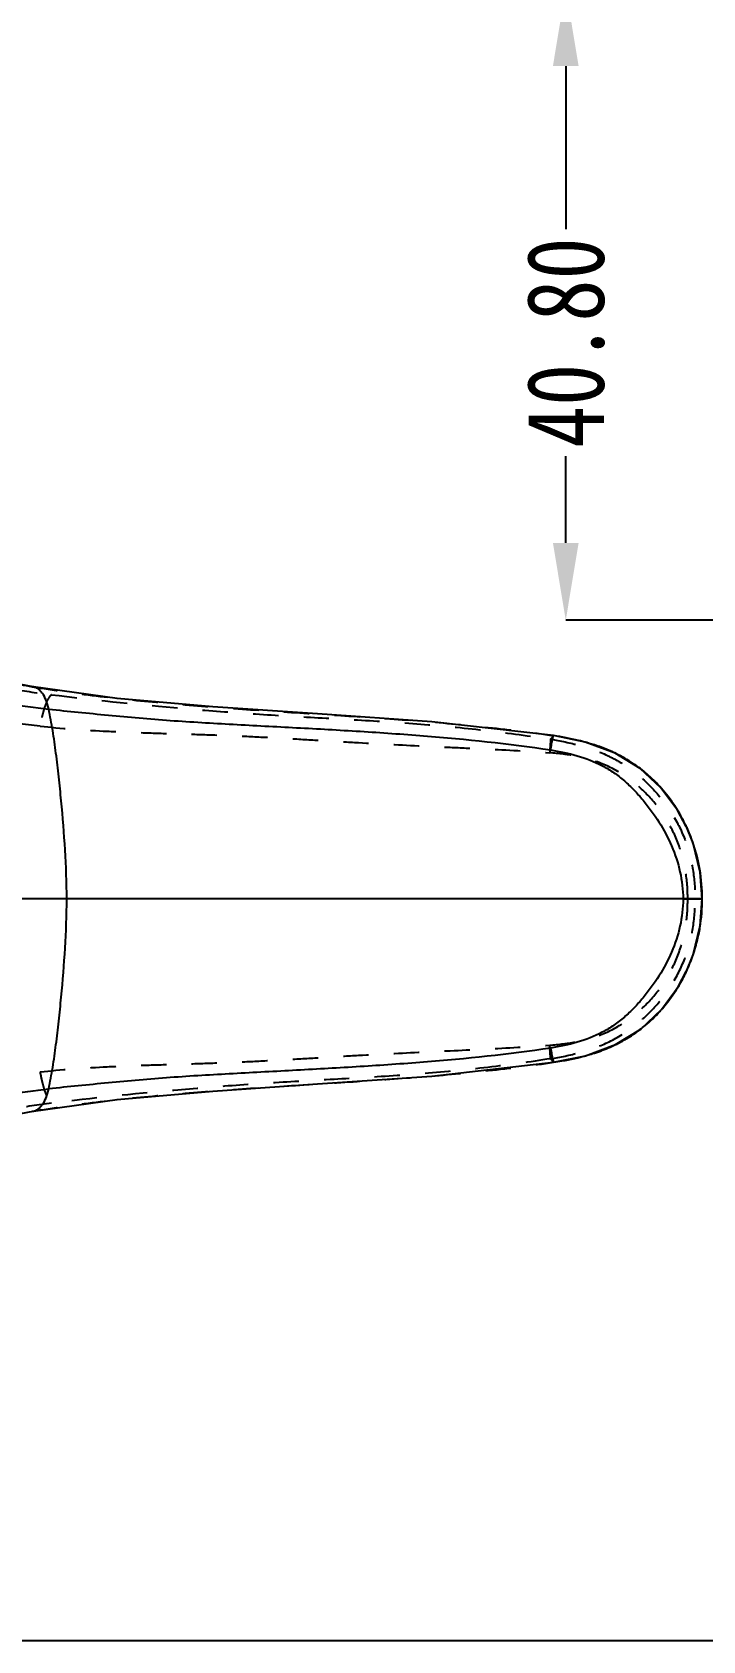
# Model space of a CAD drawing. Header units: millimetres. Extents: x 4 to 4769, y -754 to 1427.
# Drawn here: x 432.6 to 475.9, y 6 to 109.9 of the extents above; entities that cross this region are included whole.
import ezdxf

# ---------------------------------------------------------------- set-up
doc = ezdxf.new("R2010")
doc.units = ezdxf.units.MM
doc.header["$LTSCALE"] = 16.335
doc.header["$PDMODE"] = 3
doc.header["$PDSIZE"] = 0.3125
doc.linetypes.add('HIDDEN', pattern=[0.2, 0.1, -0.1])
doc.layers.get('0').update_dxf_attribs({"linetype": 'CONTINUOUS'})
doc.layers.get('Defpoints').update_dxf_attribs({"linetype": 'CONTINUOUS'})
doc.layers.add('DEFAULT_2', color=8, linetype='HIDDEN')
doc.styles.get("Standard").update_dxf_attribs({"font": 'txt', "width": 0.8})
doc.dimstyles.get("Standard").update_dxf_attribs({"dimtxt": 0.15625, "dimasz": 0.1875, "dimexe": 0.125, "dimexo": 0.0625, "dimtad": 0, "dimtih": 1, "dimtoh": 1, "dimdsep": 46, "dimtxsty": 'Standard', "dimcen": 0.09, "dimadec": 0, "dimazin": 0, "dimtp": 0.01, "dimtm": 0.01, "dimtfac": 1, "dimtofl": 0, "dimtmove": 0, "dimatfit": 3, "dimfxl": 0, "dimtolj": 1, "dimarcsym": 0})

# ---------------------------------------------------------------- blocks, each defined once
blk = doc.blocks.new('*D3')
at = {"color": 4, "lineweight": -2, "transparency": 16777216}
for p, q in [((475.93, 112.75), (467.05, 112.75)), ((467.05, 107.75), (467.05, 97.22)), ((467.05, 76.95), (467.05, 82.55)), ((485.25, 71.95), (467.05, 71.95))]:
    blk.add_line(p, q, dxfattribs=at)
at = {"color": 4, "transparency": 16777216}
for points in [[(466.22, 107.75), (467.88, 107.75), (467.05, 112.75)], [(466.22, 76.95), (467.88, 76.95), (467.05, 71.95)]]:
    blk.add_solid(points, dxfattribs=at)
at = {"layer": 'Defpoints', "color": 0, "transparency": 16777216}
for p in [(475.93, 112.75), (467.05, 71.95), (485.25, 71.95)]:
    blk.add_point(p, dxfattribs=at)
at = {"color": 6, "transparency": 16777216, "insert": (467.05, 89.88), "char_height": 5, "attachment_point": 5, "rotation": 90}
blk.add_mtext('\\A1;40.80', dxfattribs=at)

msp = doc.modelspace()

# ---------------------------------------------------------------- linework, layer by layer
at = {"color": 7, "linetype": 'Continuous'}
for p, q in [((432.692, 67.651), (432.688, 67.651)), ((471.856, 62.374), (470.235, 63.365)), ((473.186, 61.135), (471.856, 62.374)), ((474.263, 59.681), (473.186, 61.135)), ((474.827, 58.637), (474.263, 59.681)), ((474.827, 58.636), (474.81, 58.672)), ((475.268, 57.546), (474.81, 58.672)), ((475.728, 55.669), (475.268, 57.546)), ((475.86, 53.944), (475.728, 55.669)), ((474.629, 53.944), (425.45, 53.944)), ((475.859, 53.944), (474.629, 53.944)), ((475.86, 53.944), (475.859, 53.944)), ((474.813, 49.222), (475.268, 50.343)), ((474.299, 48.267), (474.828, 49.255)), ((474.813, 49.222), (474.829, 49.257)), ((470.261, 44.536), (471.89, 45.541)), ((466.263, 43.393), (468.318, 43.817)), ((468.318, 43.817), (470.261, 44.536)), ((432.688, 40.237), (432.692, 40.238))]:
    msp.add_line(p, q, dxfattribs=at)
msp.add_lwpolyline([(298.448, 286.899), (554.281, 286.899), (554.281, 6.022), (298.448, 6.022)], close=True)
for points in [[(432.688, 67.651), (429.464, 68.263), (426.337, 69.051), (423.624, 69.986), (421.295, 70.985), (419.341, 71.95), (417.742, 72.82), (416.535, 73.527), (415.806, 73.985)], [(466.263, 64.496), (458.413, 65.379), (451.029, 65.895), (444.279, 66.348), (438.104, 66.906), (432.692, 67.651)], [(470.235, 63.365), (468.304, 64.076), (466.263, 64.496)], [(475.268, 50.343), (475.728, 52.22), (475.86, 53.944)], [(471.89, 45.541), (473.223, 46.796), (474.299, 48.267)], [(432.692, 40.238), (438.104, 40.983), (444.279, 41.54), (451.029, 41.994), (458.413, 42.509), (466.263, 43.393)], [(415.806, 33.903), (416.535, 34.362), (417.742, 35.068), (419.341, 35.938), (421.295, 36.904), (423.624, 37.903), (426.337, 38.838), (429.464, 39.626), (432.688, 40.237)]]:
    msp.add_lwpolyline(points, dxfattribs=at)
for centre, radius, start, end in [((466.016, 54.614), 9.714, 63.85159, 64.98186), ((466.203, 54.98), 9.306, 46.66115, 53.36264), ((465.898, 54.658), 9.749, 42.23675, 46.66144), ((465.2, 54.114), 10.636, 31.5905, 32.08649), ((465.131, 54.072), 10.716, 29.92651, 31.58955), ((465.162, 54.089), 10.681, 25.4059, 29.93036), ((465.256, 54.134), 10.577, 20.33228, 25.1916), ((465.028, 54.056), 10.818, 14.11625, 20.2982), ((464.697, 53.969), 11.16, 9.72915, 14.13571), ((464.553, 53.946), 11.306, 359.99022, 9.72053), ((464.563, 53.942), 11.296, 350.68856, 0.01435), ((464.69, 53.921), 11.168, 345.96799, 350.687), ((464.988, 53.844), 10.86, 340.50598, 345.98092), ((465.275, 53.747), 10.556, 334.82629, 340.48344), ((465.155, 53.803), 10.69, 329.42101, 334.61985), ((465.75, 53.367), 9.951, 317.76245, 318.59109), ((465.959, 53.397), 9.849, 292.82024, 296.14017)]:
    msp.add_arc(centre, radius, start, end, dxfattribs=at)
for points, knots in [([(418.392, 71.828), (419.188, 71.26), (420.506, 70.41), (422.446, 69.331), (424.216, 68.484), (426.233, 67.693), (428.092, 67.149), (429.705, 66.798), (431.446, 66.488), (432.78, 66.312), (433.682, 66.212)], [0, 0, 0, 0, 0.1779687, 0.2848109, 0.4036027, 0.5346858, 0.6784916, 0.7553393, 0.834964, 1, 1, 1, 1]), ([(433.682, 66.212), (433.64, 66.408), (433.537, 66.763), (433.334, 67.156), (433.144, 67.391), (432.962, 67.554), (432.799, 67.632), (432.691, 67.651)], [0, 0, 0, 0, 0.32867, 0.6010097, 0.7168351, 0.8205482, 1, 1, 1, 1]), ([(433.682, 66.212), (434.313, 66.14), (435.596, 66.008), (437.542, 65.824), (439.523, 65.634), (441.531, 65.476), (443.555, 65.344), (445.59, 65.227), (447.632, 65.118), (450.361, 64.975), (453.779, 64.785), (459.253, 64.407), (463.355, 63.989), (466.071, 63.572)], [0, 0, 0, 0, 0.0586683, 0.1189895, 0.1803653, 0.2423821, 0.3048702, 0.367605, 0.4305048, 0.4935425, 0.6198989, 0.7464141, 1, 1, 1, 1]), ([(434.843, 53.944), (434.843, 55.002), (434.762, 57.119), (434.547, 59.749), (434.337, 61.828), (434.158, 63.343), (433.951, 64.802), (433.779, 65.752), (433.682, 66.212)], [0, 0, 0, 0, 0.2572778, 0.5148003, 0.6415062, 0.7655433, 0.8856624, 1, 1, 1, 1]), ([(466.071, 63.572), (466.082, 63.64), (466.104, 63.77), (466.137, 63.954), (466.167, 64.115), (466.194, 64.25), (466.217, 64.356), (466.234, 64.424), (466.245, 64.463), (466.252, 64.481), (466.256, 64.491), (466.261, 64.496), (466.263, 64.496)], [0, 0, 0, 0, 0.2178, 0.4172668, 0.5925324, 0.7391675, 0.8535912, 0.9346105, 0.9625365, 0.9823028, 0.9944024, 1, 1, 1, 1]), ([(468.404, 64.047), (468.226, 64.097), (467.521, 64.281), (466.803, 64.414), (466.265, 64.495)], [0, 0, 0, 0, 0.2531254, 1, 1, 1, 1]), ([(466.071, 63.572), (466.65, 63.482), (467.798, 63.252), (469.168, 62.721), (470.157, 62.116), (470.84, 61.584), (471.466, 60.986), (472.237, 60.121), (473.095, 58.94), (473.929, 57.39), (474.477, 55.707), (474.618, 54.532), (474.629, 53.944)], [0, 0, 0, 0, 0.1258167, 0.250549, 0.3124329, 0.3741386, 0.4358648, 0.4978236, 0.6224967, 0.7480396, 0.8739738, 1, 1, 1, 1]), ([(470.124, 63.417), (469.985, 63.482), (469.424, 63.727), (468.844, 63.923), (468.404, 64.047)], [0, 0, 0, 0, 0.2522777, 1, 1, 1, 1]), ([(471.756, 62.447), (471.642, 62.532), (471.176, 62.86), (470.681, 63.145), (470.297, 63.334)], [0, 0, 0, 0, 0.2493012, 1, 1, 1, 1]), ([(474.211, 59.764), (474.131, 59.892), (473.799, 60.398), (473.422, 60.875), (473.116, 61.211)], [0, 0, 0, 0, 0.2495412, 1, 1, 1, 1]), ([(433.682, 41.677), (433.779, 42.137), (433.951, 43.086), (434.158, 44.546), (434.337, 46.061), (434.547, 48.14), (434.762, 50.77), (434.843, 52.886), (434.843, 53.944)], [0, 0, 0, 0, 0.1143376, 0.2344567, 0.3584938, 0.4851997, 0.7427222, 1, 1, 1, 1]), ([(474.629, 53.944), (474.619, 53.357), (474.476, 52.182), (473.929, 50.499), (473.095, 48.948), (472.237, 47.767), (471.466, 46.903), (470.84, 46.305), (470.157, 45.773), (469.167, 45.168), (467.798, 44.637), (466.65, 44.406), (466.071, 44.316)], [0, 0, 0, 0, 0.1260234, 0.2519576, 0.3775028, 0.5021794, 0.5641396, 0.6258672, 0.6875737, 0.7494588, 0.8741908, 1, 1, 1, 1]), ([(473.213, 46.786), (473.321, 46.908), (473.74, 47.407), (474.11, 47.946), (474.358, 48.365)], [0, 0, 0, 0, 0.2508439, 1, 1, 1, 1]), ([(471.84, 45.504), (471.956, 45.593), (472.408, 45.954), (472.826, 46.358), (473.117, 46.678)], [0, 0, 0, 0, 0.2522425, 1, 1, 1, 1]), ([(470.298, 44.555), (470.434, 44.622), (470.97, 44.901), (471.479, 45.23), (471.84, 45.504)], [0, 0, 0, 0, 0.2506747, 1, 1, 1, 1]), ([(466.071, 44.316), (463.355, 43.9), (459.253, 43.482), (453.779, 43.104), (450.361, 42.914), (447.632, 42.77), (445.59, 42.661), (443.555, 42.544), (441.531, 42.413), (439.523, 42.255), (437.542, 42.064), (435.596, 41.88), (434.313, 41.748), (433.682, 41.677)], [0, 0, 0, 0, 0.2535859, 0.3801011, 0.5064575, 0.5694952, 0.632395, 0.6951298, 0.7576179, 0.8196347, 0.8810105, 0.9413317, 1, 1, 1, 1]), ([(466.071, 44.316), (466.082, 44.252), (466.103, 44.127), (466.134, 43.948), (466.164, 43.787), (466.191, 43.651), (466.214, 43.542), (466.232, 43.47), (466.244, 43.429), (466.251, 43.409), (466.256, 43.398), (466.261, 43.392), (466.263, 43.393)], [0, 0, 0, 0, 0.2081332, 0.4022006, 0.5762291, 0.7249109, 0.8434987, 0.9292866, 0.959311, 0.9807556, 0.9939705, 1, 1, 1, 1]), ([(466.265, 43.394), (466.446, 43.421), (467.177, 43.539), (467.902, 43.699), (468.439, 43.852)], [0, 0, 0, 0, 0.2468874, 1, 1, 1, 1]), ([(468.439, 43.852), (468.552, 43.884), (469.005, 44.02), (469.451, 44.181), (469.779, 44.319)], [0, 0, 0, 0, 0.247963, 1, 1, 1, 1]), ([(418.392, 36.06), (419.188, 36.629), (420.506, 37.479), (422.446, 38.558), (424.216, 39.405), (426.233, 40.196), (428.092, 40.74), (429.705, 41.091), (431.446, 41.401), (432.78, 41.576), (433.682, 41.677)], [0, 0, 0, 0, 0.1779685, 0.2848107, 0.4036025, 0.5346856, 0.6784915, 0.7553392, 0.8349639, 1, 1, 1, 1]), ([(432.691, 40.238), (432.799, 40.257), (432.962, 40.335), (433.144, 40.498), (433.334, 40.732), (433.537, 41.126), (433.64, 41.48), (433.682, 41.677)], [0, 0, 0, 0, 0.179452, 0.2831652, 0.3989907, 0.6713304, 1, 1, 1, 1])]:
    msp.add_open_spline(points, degree=3, knots=knots, dxfattribs=at)
at = {"layer": 'DEFAULT_2', "color": 8, "linetype": 'HIDDEN'}
for p, q in [((432.688, 67.651), (432.616, 67.659)), ((466.263, 64.496), (466.265, 64.495)), ((474.629, 53.944), (474.921, 53.944)), ((474.921, 53.944), (475.398, 53.944)), ((475.398, 53.944), (475.86, 53.944)), ((466.263, 43.393), (466.265, 43.394)), ((432.616, 40.23), (432.688, 40.237))]:
    msp.add_line(p, q, dxfattribs=at)
for centre, radius, start, end in [((461.341, 271.906), 206.601, 261.64241, 262.35798), ((397.363, -275.838), 342.824, 84.01262, 84.51678), ((398.792, 369.503), 328.529, 275.47225, 275.99834), ((461.341, -164.017), 206.601, 97.64202, 98.35759)]:
    msp.add_arc(centre, radius, start, end, dxfattribs=at)
for points, knots in [([(413.741, 75.004), (414.881, 74.333), (416.682, 73.292), (419.237, 71.921), (421.45, 70.845), (423.894, 69.816), (426.593, 68.915), (429.532, 68.212), (431.57, 67.835), (432.616, 67.659)], [0, 0, 0, 0, 0.1944427, 0.3057494, 0.426291, 0.5561093, 0.695362, 0.8440289, 1, 1, 1, 1]), ([(432.616, 67.659), (433.985, 67.428), (436.746, 67.036), (440.919, 66.607), (445.125, 66.276), (449.35, 65.995), (453.586, 65.735), (457.823, 65.441), (462.054, 65.055), (464.865, 64.704), (466.265, 64.495)], [0, 0, 0, 0, 0.1231998, 0.2473033, 0.3721966, 0.4975168, 0.6230765, 0.748733, 0.8743901, 1, 1, 1, 1]), ([(433.866, 67.14), (433.827, 67.115), (433.749, 67.04), (433.647, 66.889), (433.546, 66.691), (433.407, 66.343), (433.257, 65.813), (433.165, 65.361), (433.123, 65.116)], [0, 0, 0, 0, 0.064054, 0.146444, 0.247999, 0.3682948, 0.6591756, 1, 1, 1, 1]), ([(433.866, 67.14), (436.492, 66.818), (440.459, 66.402), (445.779, 65.976), (449.817, 65.721), (453.876, 65.504), (457.949, 65.244), (462.022, 64.848), (464.729, 64.48), (466.077, 64.262)], [0, 0, 0, 0, 0.2453745, 0.3697441, 0.4949337, 0.6205545, 0.7467765, 0.8733423, 1, 1, 1, 1]), ([(433.123, 65.116), (434.479, 64.961), (436.527, 64.817), (439.261, 64.7), (441.319, 64.635), (443.38, 64.576), (445.44, 64.502), (447.501, 64.405), (449.56, 64.289), (451.619, 64.162), (454.363, 64.001), (457.107, 63.86), (459.85, 63.732), (462.591, 63.605), (464.645, 63.498), (466.012, 63.39)], [0, 0, 0, 0, 0.1243567, 0.1867906, 0.2493155, 0.3118959, 0.3745056, 0.4371291, 0.4997551, 0.5623754, 0.624983, 0.7501239, 0.8126443, 0.8751321, 1, 1, 1, 1]), ([(466.078, 64.262), (466.121, 64.315), (466.183, 64.393), (466.247, 64.47), (466.265, 64.495)], [0, 0, 0, 0, 0.6898571, 1, 1, 1, 1]), ([(466.077, 64.262), (466.072, 64.225), (466.063, 64.122), (466.048, 63.93), (466.03, 63.676), (466.018, 63.489), (466.012, 63.39)], [0, 0, 0, 0, 0.1278559, 0.3559713, 0.6607767, 1, 1, 1, 1]), ([(466.077, 64.262), (466.706, 64.159), (467.956, 63.909), (469.467, 63.379), (470.591, 62.775), (471.646, 62.058), (472.827, 60.975), (473.982, 59.443), (474.834, 57.719), (475.308, 55.857), (475.398, 54.581), (475.398, 53.944)], [0, 0, 0, 0, 0.1250159, 0.2500136, 0.3125439, 0.3751189, 0.5001152, 0.6251091, 0.7500629, 0.8750011, 1, 1, 1, 1]), ([(474.921, 53.944), (474.922, 54.547), (474.832, 55.754), (474.378, 57.517), (473.571, 59.152), (472.467, 60.599), (471.111, 61.805), (469.535, 62.698), (467.8, 63.2), (466.61, 63.341), (466.012, 63.39)], [0, 0, 0, 0, 0.1252541, 0.2506493, 0.3762623, 0.5018589, 0.6270036, 0.7512647, 0.8752605, 1, 1, 1, 1]), ([(466.012, 44.499), (466.61, 44.548), (467.8, 44.689), (469.535, 45.191), (471.111, 46.084), (472.467, 47.29), (473.571, 48.737), (474.378, 50.371), (474.832, 52.134), (474.922, 53.342), (474.921, 53.944)], [0, 0, 0, 0, 0.1247395, 0.2487353, 0.3729963, 0.498141, 0.6237376, 0.7493506, 0.8747459, 1, 1, 1, 1]), ([(466.077, 43.627), (466.706, 43.729), (467.956, 43.981), (469.768, 44.614), (471.411, 45.615), (472.826, 46.913), (473.982, 48.446), (474.834, 50.169), (475.308, 52.032), (475.399, 53.308), (475.398, 53.944)], [0, 0, 0, 0, 0.1250274, 0.2500329, 0.3749936, 0.5000035, 0.6250198, 0.7499924, 0.874968, 1, 1, 1, 1]), ([(433.123, 42.773), (434.48, 42.921), (436.526, 43.074), (439.261, 43.189), (441.319, 43.253), (443.38, 43.313), (445.44, 43.387), (447.501, 43.484), (449.56, 43.599), (451.619, 43.727), (454.363, 43.888), (457.792, 44.061), (461.905, 44.248), (464.644, 44.403), (466.012, 44.499)], [0, 0, 0, 0, 0.1243545, 0.1867892, 0.249317, 0.311897, 0.374506, 0.4371296, 0.499756, 0.5623764, 0.6249835, 0.7501248, 0.8751325, 1, 1, 1, 1]), ([(466.077, 43.627), (466.072, 43.663), (466.063, 43.766), (466.048, 43.957), (466.03, 44.211), (466.018, 44.399), (466.012, 44.499)], [0, 0, 0, 0, 0.1269099, 0.3540549, 0.6590325, 1, 1, 1, 1]), ([(432.616, 40.23), (433.985, 40.46), (436.746, 40.853), (440.919, 41.282), (445.125, 41.613), (449.35, 41.893), (453.586, 42.154), (457.823, 42.447), (462.054, 42.834), (464.865, 43.185), (466.265, 43.394)], [0, 0, 0, 0, 0.1232001, 0.2473034, 0.3721967, 0.4975168, 0.6230765, 0.748733, 0.8743901, 1, 1, 1, 1]), ([(433.123, 42.773), (433.165, 42.528), (433.257, 42.075), (433.407, 41.546), (433.546, 41.198), (433.647, 40.999), (433.749, 40.849), (433.827, 40.773), (433.866, 40.748)], [0, 0, 0, 0, 0.3408244, 0.6317052, 0.752001, 0.853556, 0.935946, 1, 1, 1, 1]), ([(466.077, 43.627), (464.729, 43.409), (462.022, 43.041), (457.949, 42.645), (453.876, 42.385), (449.817, 42.168), (445.779, 41.913), (440.459, 41.487), (436.492, 41.071), (433.866, 40.748)], [0, 0, 0, 0, 0.1266576, 0.253223, 0.3794449, 0.5050656, 0.6302553, 0.7546251, 1, 1, 1, 1]), ([(466.265, 43.394), (466.247, 43.419), (466.183, 43.496), (466.121, 43.573), (466.078, 43.627)], [0, 0, 0, 0, 0.3101429, 1, 1, 1, 1])]:
    msp.add_open_spline(points, degree=3, knots=knots, dxfattribs=at)

# ---------------------------------------------------------------- dimensions: what is measured, and where the dimension line sits
dim = msp.add_linear_dim(base=(467.051, 71.948), p1=(475.926, 112.75), p2=(485.248, 71.948), angle=90, dimstyle='Standard', override={"dimtxt": 5, "dimasz": 5, "dimexe": 0, "dimexo": 0, "dimgap": 0, "dimtih": 0, "dimtoh": 0, "dimzin": 0, "dimcen": 0, "dimclrd": 4, "dimclre": 4, "dimclrt": 6, "dimtp": 0, "dimtm": 0, "dimtzin": 0})
dim.commit()
dim.dimension.update_dxf_attribs({"geometry": '*D3', "text_midpoint": (467.051, 89.884), "dimtype": 160})

doc.saveas('drawing.dxf')
